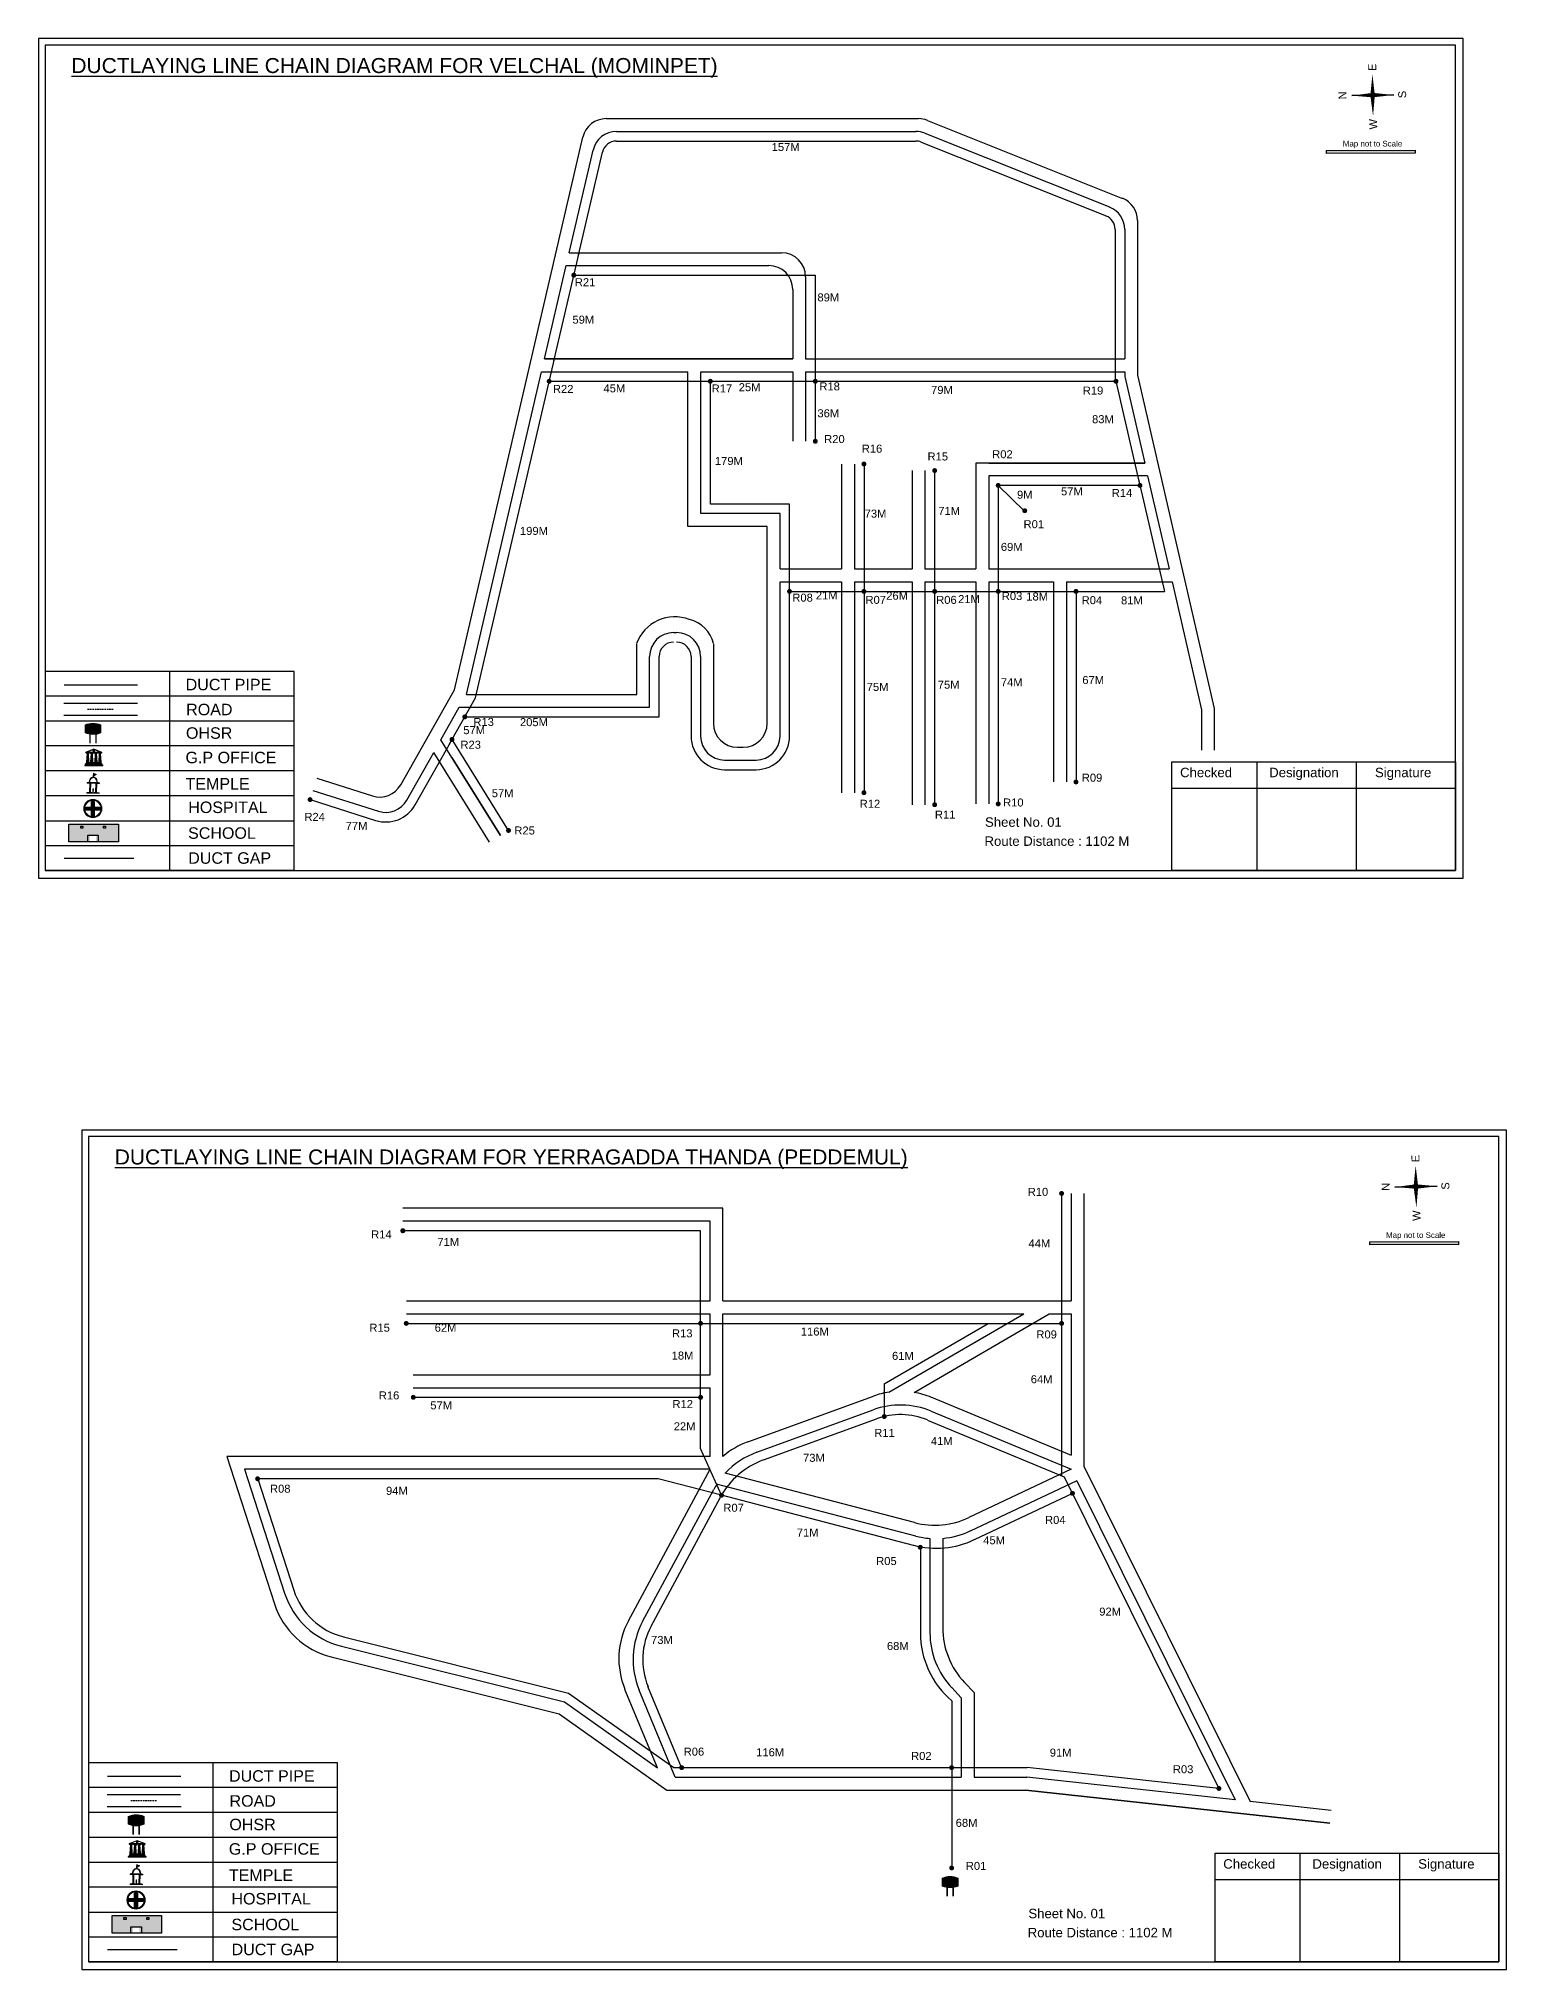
# Model space of a CAD drawing. Header units: inches. Extents: x 1000 to 5772, y 113 to 3122.
# Drawn here: x 1019 to 1937, y 1915 to 3122 of the extents above; entities that cross this region are included whole.
import ezdxf

# ---------------------------------------------------------------- set-up
doc = ezdxf.new("R2010")
doc.units = ezdxf.units.IN
doc.header["$MEASUREMENT"] = 0
doc.linetypes.add('DASHEDX2', pattern=[1.5, 1, -0.5])
for name, color, linetype in [('LANDMARK', 7, 'Continuous'), ('OHT', 7, 'Continuous'), ('pipe', 5, 'Continuous')]:
    doc.layers.add(name, color=color, linetype=linetype)
doc.styles.get("Standard").update_dxf_attribs({"font": 'arial.ttf'})

# ---------------------------------------------------------------- blocks, each defined once
blk = doc.blocks.new('OHT')
at = {"linetype": 'Continuous', "lineweight": 0, "true_color": 0x0ffffc}
blk.add_hatch(color=4, dxfattribs=at).paths.add_polyline_path([(0.012, 1), (0, 1, 0.101323), (-0.4, 0.916), (-0.4, 0.525, 0.194075), (0.399, 0.521), (0.399, 0.921, 0.097877)])
at = {"color": 4, "linetype": 'Continuous', "lineweight": 0, "true_color": 0x0ffffc, "flags": 128}
for points in [[(-0.4, 0.525), (-0.4, 0.916)], [(0.399, 0.521), (0.399, 0.921)]]:
    blk.add_lwpolyline(points, dxfattribs=at)
at = {"color": 4, "linetype": 'Continuous', "lineweight": 0, "true_color": 0x0ffffc, "const_width": 0.075, "flags": 128}
for points in [[(-0.15, 0), (-0.15, 0.475)], [(0.15, 0), (0.15, 0.473)]]:
    blk.add_lwpolyline(points, dxfattribs=at)
at = {"color": 4, "linetype": 'Continuous', "lineweight": 0, "true_color": 0x0ffffc}
for centre, radius, start, end in [((0.006, -0.019), 1.019, 67.31091, 113.47108), ((0.004, 1.513), 1.068, 247.76824, 291.70073)]:
    blk.add_arc(centre, radius, start, end, dxfattribs=at)
blk = doc.blocks.new('Government_Office')
at = {"linetype": 'Continuous', "lineweight": 0, "true_color": 0xff0000}
for points in [[(-0.5, 0.05), (0.5, 0.05), (0.5, 0), (-0.5, 0)], [(-0.45, 0.08), (-0.45, 0.12), (0.45, 0.12), (0.45, 0.08)], [(-0.4, 0.14), (-0.4, 0.18), (0.4, 0.18), (0.4, 0.14)]]:
    blk.add_hatch(color=1, dxfattribs=at).paths.add_polyline_path(points)
h = blk.add_hatch(color=1, dxfattribs=at)
h.paths.add_polyline_path([(0.44, 0.72), (0.45, 0.75), (0, 0.93), (-0.45, 0.75), (-0.44, 0.72)])
h.paths.add_polyline_path([(0.36, 0.75), (-0.36, 0.75), (0, 0.9)], flags=16)
h.paths.add_polyline_path([(0, 0.78, -1), (0, 0.87, -1)], flags=0)
h = blk.add_hatch(color=1, dxfattribs=at)
edge = h.paths.add_edge_path()
edge.add_line((-0.27, 0.2), (-0.3, 0.68))
edge.add_line((-0.3, 0.68), (-0.29, 0.68))
edge.add_arc((-0.28, 0.69), 0.0176, 225.304, 441.5659)
edge.add_line((-0.28, 0.7), (-0.39, 0.7))
edge.add_arc((-0.39, 0.69), 0.0176, 98.4341, 314.696)
edge.add_line((-0.38, 0.68), (-0.37, 0.68))
edge.add_line((-0.37, 0.68), (-0.4, 0.2))
edge.add_line((-0.4, 0.2), (-0.27, 0.2))
h = blk.add_hatch(color=1, dxfattribs=at)
edge = h.paths.add_edge_path()
edge.add_line((-0.05, 0.2), (-0.07, 0.68))
edge.add_line((-0.07, 0.68), (-0.07, 0.68))
edge.add_arc((-0.05, 0.69), 0.0176, 225.304, 441.5659)
edge.add_line((-0.05, 0.7), (-0.17, 0.7))
edge.add_arc((-0.17, 0.69), 0.0176, 98.4341, 314.696)
edge.add_line((-0.16, 0.68), (-0.15, 0.68))
edge.add_line((-0.15, 0.68), (-0.18, 0.2))
edge.add_line((-0.18, 0.2), (-0.05, 0.2))
h = blk.add_hatch(color=1, dxfattribs=at)
edge = h.paths.add_edge_path()
edge.add_arc((0, 0.83), 0.0467, 90, 270)
edge.add_arc((0, 0.83), 0.0467, 270, 450)
h = blk.add_hatch(color=1, dxfattribs=at)
edge = h.paths.add_edge_path()
edge.add_line((0.18, 0.2), (0.15, 0.68))
edge.add_line((0.15, 0.68), (0.16, 0.68))
edge.add_arc((0.17, 0.69), 0.0176, 225.304, 441.5659)
edge.add_line((0.17, 0.7), (0.05, 0.7))
edge.add_arc((0.05, 0.69), 0.0176, 98.4341, 314.696)
edge.add_line((0.07, 0.68), (0.07, 0.68))
edge.add_line((0.07, 0.68), (0.05, 0.2))
edge.add_line((0.05, 0.2), (0.18, 0.2))
h = blk.add_hatch(color=1, dxfattribs=at)
edge = h.paths.add_edge_path()
edge.add_line((0.4, 0.2), (0.37, 0.68))
edge.add_line((0.37, 0.68), (0.38, 0.68))
edge.add_arc((0.39, 0.69), 0.0176, 225.304, 441.5659)
edge.add_line((0.4, 0.7), (0.28, 0.7))
edge.add_arc((0.28, 0.69), 0.0176, 98.4341, 314.696)
edge.add_line((0.29, 0.68), (0.3, 0.68))
edge.add_line((0.3, 0.68), (0.27, 0.2))
edge.add_line((0.27, 0.2), (0.4, 0.2))
at = {"color": 1, "linetype": 'Continuous', "lineweight": 0, "true_color": 0xff0000, "flags": 128}
for points in [[(-0.5, 0.05), (0.5, 0.05), (0.5, 0), (-0.5, 0)], [(-0.45, 0.75), (-0.44, 0.72), (0.44, 0.72), (0.45, 0.75), (0, 0.93)], [(-0.45, 0.08), (-0.45, 0.12), (0.45, 0.12), (0.45, 0.08)], [(-0.4, 0.14), (-0.4, 0.18), (0.4, 0.18), (0.4, 0.14)], [(-0.36, 0.75), (0.36, 0.75), (0, 0.9)]]:
    blk.add_lwpolyline(points, close=True, dxfattribs=at)
for points in [[(-0.27, 0.2), (-0.3, 0.68), (-0.29, 0.68, 1.379694), (-0.28, 0.7), (-0.39, 0.7, 1.379694), (-0.38, 0.68), (-0.37, 0.68), (-0.4, 0.2)], [(-0.05, 0.2), (-0.07, 0.68), (-0.07, 0.68, 1.379694), (-0.05, 0.7), (-0.17, 0.7, 1.379694), (-0.16, 0.68), (-0.15, 0.68), (-0.18, 0.2)], [(0, 0.87, 1), (0, 0.78, 1)], [(0.18, 0.2), (0.15, 0.68), (0.16, 0.68, 1.379694), (0.17, 0.7), (0.05, 0.7, 1.379694), (0.07, 0.68), (0.07, 0.68), (0.05, 0.2)], [(0.4, 0.2), (0.37, 0.68), (0.38, 0.68, 1.379694), (0.4, 0.7), (0.28, 0.7, 1.379694), (0.29, 0.68), (0.3, 0.68), (0.27, 0.2)]]:
    blk.add_lwpolyline(points, format="xyb", close=True, dxfattribs=at)
blk = doc.blocks.new('Temple')
at = {"linetype": 'Continuous', "lineweight": 0, "true_color": 0xe66000}
blk.add_hatch(color=32, dxfattribs=at).paths.add_polyline_path([(-0.006, 1), (0.147, 0.931), (0, 0.85)])
at = {"linetype": 'Continuous', "lineweight": 0, "true_color": 0xff0000}
h = blk.add_hatch(color=1, dxfattribs=at)
edge = h.paths.add_edge_path()
edge.add_line((0.175, 0.49), (0.225, 0.49))
edge.add_line((0.225, 0.49), (0.225, 0.497))
edge.add_line((0.225, 0.497), (0.307, 0.497))
edge.add_line((0.307, 0.497), (0.307, 0.533))
edge.add_line((0.307, 0.533), (0.257, 0.533))
edge.add_line((0.257, 0.533), (0.257, 0.54))
edge.add_line((0.257, 0.54), (0.2, 0.54))
edge.add_spline(control_points=[(0.2, 0.54), (0.2, 0.589), (0.19, 0.638), (0.142, 0.743), (0.092, 0.79), (0.027, 0.805), (0.02, 0.806), (0.012, 0.806)], knot_values=[4.712389, 4.712389, 4.712389, 4.712389, 5.278166, 5.278166, 6.117402, 6.117402, 6.223801, 6.223801, 6.223801, 6.223801], degree=3, periodic=0)
edge.add_line((0.012, 0.806), (0.012, 0.79))
edge.add_line((0.012, 0.79), (-0.012, 0.79))
edge.add_line((-0.012, 0.79), (-0.012, 0.806))
edge.add_spline(control_points=[(-0.012, 0.806), (-0.055, 0.802), (-0.096, 0.781), (-0.171, 0.699), (-0.197, 0.628), (-0.2, 0.55), (-0.2, 0.545), (-0.2, 0.54)], knot_values=[6.343965, 6.343965, 6.343965, 6.343965, 6.956638, 6.956638, 7.795874, 7.795874, 7.853982, 7.853982, 7.853982, 7.853982], degree=3, periodic=0)
edge.add_line((-0.2, 0.54), (-0.257, 0.54))
edge.add_line((-0.257, 0.54), (-0.257, 0.533))
edge.add_line((-0.257, 0.533), (-0.307, 0.533))
edge.add_line((-0.307, 0.533), (-0.307, 0.497))
edge.add_line((-0.307, 0.497), (-0.225, 0.497))
edge.add_line((-0.225, 0.497), (-0.225, 0.49))
edge.add_line((-0.225, 0.49), (-0.175, 0.49))
edge.add_line((-0.175, 0.49), (-0.175, 0.07))
edge.add_arc((-0.205, 0.07), 0.03, -90, 0, ccw=False)
edge.add_line((-0.205, 0.04), (-0.257, 0.04))
edge.add_line((-0.257, 0.04), (-0.257, 0.033))
edge.add_line((-0.257, 0.033), (-0.307, 0.033))
edge.add_line((-0.307, 0.033), (-0.307, 0))
edge.add_line((-0.307, 0), (0.307, 0))
edge.add_line((0.307, 0), (0.307, 0.033))
edge.add_line((0.307, 0.033), (0.257, 0.033))
edge.add_line((0.257, 0.033), (0.257, 0.04))
edge.add_line((0.257, 0.04), (0.205, 0.04))
edge.add_arc((0.205, 0.07), 0.03, 180, 270, ccw=False)
edge.add_line((0.175, 0.07), (0.175, 0.49))
h.paths.add_polyline_path([(0.125, 0.07, -0.414214), (0.095, 0.04), (0.05, 0.04), (0.05, 0.033), (-0.05, 0.033), (-0.05, 0.04), (-0.095, 0.04, -0.414214), (-0.125, 0.07), (-0.125, 0.497), (0.125, 0.497)], flags=16)
edge = h.paths.add_edge_path(flags=16)
edge.add_ellipse((0, 0.54), major_axis=(0, 0.242), ratio=0.722808, start_angle=270, end_angle=450, ccw=False)
edge.add_line((0.175, 0.54), (-0.175, 0.54))
h.paths.add_polyline_path([(0.012, 0.23), (0.012, 0.07), (-0.012, 0.07), (-0.012, 0.23)], flags=0)
h = blk.add_hatch(color=1, dxfattribs=at)
edge = h.paths.add_edge_path()
edge.add_line((0.012, 0.857), (0, 0.85))
edge.add_line((0, 0.85), (-0.003, 0.925))
edge.add_line((-0.003, 0.925), (-0.012, 0.925))
edge.add_line((-0.012, 0.925), (-0.012, 0.806))
edge.add_spline(control_points=[(-0.012, 0.806), (-0.004, 0.807), (0.004, 0.807), (0.012, 0.806)], knot_values=[6.223801, 6.223801, 6.223801, 6.223801, 6.343965, 6.343965, 6.343965, 6.343965], degree=3, periodic=0)
edge.add_line((0.012, 0.806), (0.012, 0.857))
h = blk.add_hatch(color=1, dxfattribs=at)
edge = h.paths.add_edge_path()
edge.add_line((0.012, 0.79), (0.012, 0.806))
edge.add_spline(control_points=[(0.012, 0.806), (0.004, 0.807), (-0.004, 0.807), (-0.012, 0.806)], knot_values=[6.223801, 6.223801, 6.223801, 6.223801, 6.343965, 6.343965, 6.343965, 6.343965], degree=3, periodic=0)
edge.add_line((-0.012, 0.806), (-0.012, 0.79))
edge.add_line((-0.012, 0.79), (0.012, 0.79))
at = {"color": 32, "linetype": 'Continuous', "lineweight": 0, "true_color": 0xe66000, "flags": 128}
blk.add_lwpolyline([(-0.006, 1), (0.147, 0.931), (0, 0.85), (-0.006, 1)], dxfattribs=at)
at = {"color": 1, "linetype": 'Continuous', "lineweight": 0, "true_color": 0xff0000, "flags": 128}
blk.add_lwpolyline([(0.2, 0.54), (0.257, 0.54), (0.257, 0.533), (0.307, 0.533), (0.307, 0.497), (0.225, 0.497), (0.225, 0.49), (0.175, 0.49), (0.175, 0.07, 0.414214), (0.205, 0.04), (0.257, 0.04), (0.257, 0.033), (0.307, 0.033), (0.307, 0), (-0.307, 0), (-0.307, 0.033), (-0.257, 0.033), (-0.257, 0.04), (-0.205, 0.04, 0.414214), (-0.175, 0.07), (-0.175, 0.49), (-0.225, 0.49), (-0.225, 0.497), (-0.307, 0.497), (-0.307, 0.533), (-0.257, 0.533), (-0.257, 0.54), (-0.2, 0.54)], format="xyb", dxfattribs=at)
blk.add_lwpolyline([(-0.175, 0.54), (0.175, 0.54)], dxfattribs=at)
blk.add_lwpolyline([(0.125, 0.497), (0.125, 0.07, -0.414214), (0.095, 0.04), (0.05, 0.04), (0.05, 0.033), (-0.05, 0.033), (-0.05, 0.04), (-0.095, 0.04, -0.414214), (-0.125, 0.07), (-0.125, 0.497)], format="xyb", close=True, dxfattribs=at)
for points in [[(0.012, 0.925), (-0.012, 0.925), (-0.012, 0.79), (0.012, 0.79)], [(0.012, 0.23), (-0.012, 0.23), (-0.012, 0.07), (0.012, 0.07)]]:
    blk.add_lwpolyline(points, close=True, dxfattribs=at)
at = {"color": 1, "linetype": 'Continuous', "lineweight": 0, "true_color": 0xff0000}
blk.add_ellipse((0, 0.54), major_axis=(0, 0.242), ratio=0.722808, start_param=4.712389, end_param=7.853982, dxfattribs=at)
blk.add_open_spline([(0.2, 0.54), (0.2, 0.589), (0.19, 0.638), (0.142, 0.743), (0.092, 0.79), (-0.023, 0.816), (-0.085, 0.794), (-0.171, 0.699), (-0.197, 0.628), (-0.2, 0.55), (-0.2, 0.545), (-0.2, 0.54)], degree=3, knots=[4.712389, 4.712389, 4.712389, 4.712389, 5.278166, 5.278166, 6.117402, 6.117402, 6.956638, 6.956638, 7.795874, 7.795874, 7.853982, 7.853982, 7.853982, 7.853982], dxfattribs=at)
blk = doc.blocks.new('*U5')
at = {"color": 0, "linetype": 'DASHEDX2', "transparency": 16777216}
blk.add_line((-8.2, 0), (8, 0), dxfattribs=at)
blk = doc.blocks.new('Hospital')
at = {"linetype": 'Continuous', "lineweight": 0, "true_color": 0x000000}
h = blk.add_hatch(color=18, dxfattribs=at)
h.paths.add_polyline_path([(-0.5, 0, 1), (0.5, 0, 1)])
h.paths.add_polyline_path([(0.45, 0, -1), (-0.45, 0, -1)], flags=16)
at = {"linetype": 'Continuous', "true_color": 0xff0000}
blk.add_hatch(color=1, dxfattribs=at).paths.add_polyline_path([(-0.39, 0.08), (-0.08, 0.08), (-0.08, 0.39), (0.08, 0.39), (0.08, 0.08), (0.39, 0.08), (0.39, -0.08), (0.08, -0.08), (0.08, -0.39), (-0.08, -0.39), (-0.08, -0.08), (-0.39, -0.08)])
at = {"color": 1, "linetype": 'Continuous', "true_color": 0xff0000, "flags": 128}
blk.add_lwpolyline([(-0.39, 0.08), (-0.08, 0.08), (-0.08, 0.39), (0.08, 0.39), (0.08, 0.08), (0.39, 0.08), (0.39, -0.08), (0.08, -0.08), (0.08, -0.39), (-0.08, -0.39), (-0.08, -0.08), (-0.39, -0.08)], close=True, dxfattribs=at)
at = {"color": 18, "linetype": 'Continuous', "lineweight": 0, "true_color": 0x000000}
for radius in [0.5, 0.446]:
    blk.add_circle((0, 0), radius, dxfattribs=at)
blk = doc.blocks.new('*U6')
at = {"color": 0, "linetype": 'DASHEDX2', "transparency": 16777216}
blk.add_line((-8.2, 0), (8, 0), dxfattribs=at)

msp = doc.modelspace()

# ---------------------------------------------------------------- hatches: boundary and pattern name
at = {"true_color": 0x0093dd}
h = msp.add_hatch(color=142, dxfattribs=at)
h.dxf.hatch_style = 1
h.paths.add_polyline_path([(1824.1, 3051.8), (1824.1, 3050), (1879.6, 3050.1), (1879.6, 3052)])
at = {"ltscale": 0.5}
h = msp.add_hatch(color=5, dxfattribs=at)
h.dxf.hatch_style = 1
h.paths.add_polyline_path([(1355.3, 2973.9, 1), (1352.2, 2973.9, 1)])
h = msp.add_hatch(color=5, dxfattribs=at)
h.dxf.hatch_style = 1
h.paths.add_polyline_path([(1339.9, 2907.6, 1), (1336.8, 2907.6, 1)])
h = msp.add_hatch(color=5, dxfattribs=at)
h.dxf.hatch_style = 1
h.paths.add_polyline_path([(1440.6, 2907.6, 1), (1437.5, 2907.6, 1)])
h = msp.add_hatch(color=5, dxfattribs=at)
h.dxf.hatch_style = 1
h.paths.add_polyline_path([(1506.2, 2907.6, 1), (1503.1, 2907.6, 1)])
h = msp.add_hatch(color=5, dxfattribs=at)
h.dxf.hatch_style = 1
h.paths.add_polyline_path([(1694.1, 2907.6, 1), (1691, 2907.6, 1)])
h = msp.add_hatch(color=5, dxfattribs=at)
h.dxf.hatch_style = 1
h.paths.add_polyline_path([(1506.2, 2870.1, 1), (1503.1, 2870.1, 1)])
h = msp.add_hatch(color=5, dxfattribs=at)
h.dxf.hatch_style = 1
h.paths.add_polyline_path([(1536.6, 2855.9, 1), (1533.5, 2855.9, 1)])
h = msp.add_hatch(color=5, dxfattribs=at)
h.dxf.hatch_style = 1
h.paths.add_polyline_path([(1580.8, 2851.8, 1), (1577.7, 2851.8, 1)])
h = msp.add_hatch(color=5, dxfattribs=at)
h.dxf.hatch_style = 1
h.paths.add_polyline_path([(1620.5, 2842.5, 1), (1617.4, 2842.5, 1)])
h = msp.add_hatch(color=5, dxfattribs=at)
h.dxf.hatch_style = 1
h.paths.add_polyline_path([(1709.1, 2842.5, 1), (1706, 2842.5, 1)])
h = msp.add_hatch(color=5, dxfattribs=at)
h.dxf.hatch_style = 1
h.paths.add_polyline_path([(1637.1, 2826.7, 1), (1634, 2826.7, 1)])
h = msp.add_hatch(color=5, dxfattribs=at)
h.dxf.hatch_style = 1
h.paths.add_polyline_path([(1490.1, 2776.3, 1), (1487, 2776.3, 1)])
h = msp.add_hatch(color=5, dxfattribs=at)
h.dxf.hatch_style = 1
h.paths.add_polyline_path([(1536.6, 2776.3, 1), (1533.5, 2776.3, 1)])
h = msp.add_hatch(color=5, dxfattribs=at)
h.dxf.hatch_style = 1
h.paths.add_polyline_path([(1580.8, 2776.3, 1), (1577.7, 2776.3, 1)])
h = msp.add_hatch(color=5, dxfattribs=at)
h.dxf.hatch_style = 1
h.paths.add_polyline_path([(1620.5, 2776.3, 1), (1617.4, 2776.3, 1)])
h = msp.add_hatch(color=5, dxfattribs=at)
h.dxf.hatch_style = 1
h.paths.add_polyline_path([(1669.1, 2776.3, 1), (1666, 2776.3, 1)])
h = msp.add_hatch(color=5, dxfattribs=at)
h.dxf.hatch_style = 1
h.paths.add_polyline_path([(1287.2, 2697.9, 1), (1284.1, 2697.9, 1)])
h = msp.add_hatch(color=5, dxfattribs=at)
h.dxf.hatch_style = 1
h.paths.add_polyline_path([(1279.2, 2683.8, 1), (1276.1, 2683.8, 1)])
h = msp.add_hatch(color=5, dxfattribs=at)
h.dxf.hatch_style = 1
h.paths.add_polyline_path([(1669.1, 2657.2, 1), (1666, 2657.2, 1)])
h = msp.add_hatch(color=5, dxfattribs=at)
h.dxf.hatch_style = 1
h.paths.add_polyline_path([(1190.5, 2646.2, 1), (1187.4, 2646.2, 1)])
h = msp.add_hatch(color=5, dxfattribs=at)
h.dxf.hatch_style = 1
h.paths.add_polyline_path([(1536.6, 2650.5, 1), (1533.5, 2650.5, 1)])
h = msp.add_hatch(color=5, dxfattribs=at)
h.dxf.hatch_style = 1
h.paths.add_polyline_path([(1580.8, 2643, 1), (1577.7, 2643, 1)])
h = msp.add_hatch(color=5, dxfattribs=at)
h.dxf.hatch_style = 1
h.paths.add_polyline_path([(1620.5, 2643.5, 1), (1617.4, 2643.5, 1)])
at = {"true_color": 0xc8c92d}
h = msp.add_hatch(color=52, dxfattribs=at)
h.dxf.hatch_style = 1
h.paths.add_polyline_path([(1044.3, 2630.9), (1038.1, 2630.9), (1038.1, 2619.8), (1044.3, 2619.8)])
h.paths.add_polyline_path([(1069.1, 2630.9), (1063, 2630.9), (1063, 2619.8), (1069.1, 2619.8)])
at = {"true_color": 0x293189}
h = msp.add_hatch(color=177, dxfattribs=at)
h.dxf.hatch_style = 1
h.paths.add_polyline_path([(1063, 2630.9), (1044.3, 2630.9), (1044.3, 2619.8), (1051.3, 2619.8), (1051.3, 2623.4), (1055.1, 2623.4), (1055.1, 2619.8), (1063, 2619.8)])
h.paths.add_polyline_path([(1046.9, 2628.4), (1045.6, 2628.4), (1045.6, 2629.7), (1046.9, 2629.7)], flags=16)
h.paths.add_polyline_path([(1059.8, 2628.4), (1059.8, 2629.7), (1061.2, 2629.7), (1061.2, 2628.4)], flags=16)
at = {"ltscale": 0.5}
h = msp.add_hatch(color=5, dxfattribs=at)
h.dxf.hatch_style = 1
h.paths.add_polyline_path([(1314.5, 2626.9, 1), (1311.4, 2626.9, 1)])
h = msp.add_hatch(color=5, dxfattribs=at)
h.dxf.hatch_style = 1
h.paths.add_polyline_path([(1660.1, 2400.1, 1), (1657, 2400.1, 1)])
h = msp.add_hatch(color=5, dxfattribs=at)
h.dxf.hatch_style = 1
h.paths.add_polyline_path([(1248.5, 2376.8, 1), (1245.3, 2376.8, 1)])
at = {"true_color": 0x0093dd}
h = msp.add_hatch(color=142, dxfattribs=at)
h.dxf.hatch_style = 1
h.paths.add_polyline_path([(1851.1, 2369.8), (1851.1, 2368), (1906.6, 2368.1), (1906.6, 2370)])
at = {"ltscale": 0.5}
h = msp.add_hatch(color=5, dxfattribs=at)
h.dxf.hatch_style = 1
h.paths.add_polyline_path([(1250.6, 2318.9, 1), (1247.5, 2318.9, 1)])
h = msp.add_hatch(color=5, dxfattribs=at)
h.dxf.hatch_style = 1
h.paths.add_polyline_path([(1434.5, 2318.9, 1), (1431.4, 2318.9, 1)])
h = msp.add_hatch(color=5, dxfattribs=at)
h.dxf.hatch_style = 1
h.paths.add_polyline_path([(1660.1, 2318.9, 1), (1657, 2318.9, 1)])
h = msp.add_hatch(color=5, dxfattribs=at)
h.dxf.hatch_style = 1
h.paths.add_polyline_path([(1255, 2272.7, 1), (1251.9, 2272.7, 1)])
h = msp.add_hatch(color=5, dxfattribs=at)
h.dxf.hatch_style = 1
h.paths.add_polyline_path([(1434.5, 2272.7, 1), (1431.4, 2272.7, 1)])
h = msp.add_hatch(color=5, dxfattribs=at)
h.dxf.hatch_style = 1
h.paths.add_polyline_path([(1549.3, 2260.7, 1), (1546.2, 2260.7, 1)])
h = msp.add_hatch(color=5, dxfattribs=at)
h.dxf.hatch_style = 1
h.paths.add_polyline_path([(1157.7, 2221.8, 1), (1154.6, 2221.8, 1)])
h = msp.add_hatch(color=5, dxfattribs=at)
h.dxf.hatch_style = 1
h.paths.add_polyline_path([(1447.6, 2211.5, 1), (1444.5, 2211.5, 1)])
h = msp.add_hatch(color=5, dxfattribs=at)
h.dxf.hatch_style = 1
h.paths.add_polyline_path([(1666.9, 2212.7, 1), (1663.8, 2212.7, 1)])
h = msp.add_hatch(color=5, dxfattribs=at)
h.dxf.hatch_style = 1
h.paths.add_polyline_path([(1571.8, 2179, 1), (1568.7, 2179, 1)])
h = msp.add_hatch(color=5, dxfattribs=at)
h.dxf.hatch_style = 1
h.paths.add_polyline_path([(1422.7, 2041.3, 1), (1419.6, 2041.3, 1)])
h = msp.add_hatch(color=5, dxfattribs=at)
h.dxf.hatch_style = 1
h.paths.add_polyline_path([(1591.4, 2041.3, 1), (1588.3, 2041.3, 1)])
h = msp.add_hatch(color=5, dxfattribs=at)
h.dxf.hatch_style = 1
h.paths.add_polyline_path([(1758.4, 2028.3, 1), (1755.3, 2028.3, 1)])
h = msp.add_hatch(color=5, dxfattribs=at)
h.dxf.hatch_style = 1
h.paths.add_polyline_path([(1591.4, 1978.6, 1), (1588.3, 1978.6, 1)])
at = {"true_color": 0xc8c92d}
h = msp.add_hatch(color=52, dxfattribs=at)
h.dxf.hatch_style = 1
h.paths.add_polyline_path([(1071.3, 1948.9), (1065.2, 1948.9), (1065.2, 1937.8), (1071.3, 1937.8)])
h.paths.add_polyline_path([(1096.2, 1948.9), (1090, 1948.9), (1090, 1937.8), (1096.2, 1937.8)])
at = {"true_color": 0x293189}
h = msp.add_hatch(color=177, dxfattribs=at)
h.dxf.hatch_style = 1
h.paths.add_polyline_path([(1090, 1948.9), (1071.3, 1948.9), (1071.3, 1937.8), (1078.3, 1937.8), (1078.3, 1941.5), (1082.2, 1941.5), (1082.2, 1937.8), (1090, 1937.8)])
h.paths.add_polyline_path([(1074, 1946.4), (1072.6, 1946.4), (1072.6, 1947.7), (1074, 1947.7)], flags=16)
h.paths.add_polyline_path([(1086.9, 1946.4), (1086.9, 1947.7), (1088.2, 1947.7), (1088.2, 1946.4)], flags=16)

# ---------------------------------------------------------------- linework, layer by layer
for p, q in [((1866.2, 3086.5), (1839.9, 3086.1)), ((1839.9, 3086.1), (1866.2, 3086.5)), ((1866.2, 3086.5), (1839.9, 3086.1)), ((1853, 3086.3), (1866.2, 3086.5)), ((1374, 3071.7), (1569.1, 3071.7)), ((1574.7, 3070.6), (1696.6, 3021.9)), ((1279.1, 2714.8), (1359.4, 3060.1)), ((1380.4, 3063.7), (1567.5, 3063.7)), ((1573.1, 3062.6), (1688.6, 3016.5)), ((1350.8, 2987.9), (1365.8, 3052.1)), ((1706, 3008), (1706, 2911.4)), ((1698, 3002.5), (1698, 2921.6)), ((1350.8, 2987.9), (1483.6, 2987.9)), ((1335.4, 2921.6), (1349, 2979.9)), ((1349, 2979.9), (1475.6, 2979.9)), ((1498.6, 2972.9), (1498.6, 2921.6)), ((1490.6, 2964.9), (1490.6, 2921.6)), ((1490.6, 2921.6), (1335.4, 2921.6)), ((1335.4, 2921.6), (1490.6, 2921.6)), ((1498.6, 2921.6), (1698, 2921.6)), ((1286.7, 2711.9), (1333.6, 2913.6)), ((1333.6, 2913.6), (1425.1, 2913.6)), ((1425.1, 2816.9), (1425.1, 2913.6)), ((1433.1, 2913.6), (1490.6, 2913.6)), ((1433.1, 2824.9), (1433.1, 2913.6)), ((1490.6, 2913.6), (1490.6, 2870.1)), ((1498.6, 2913.6), (1698, 2913.6)), ((1498.6, 2913.6), (1498.6, 2870.1)), ((1698, 2913.6), (1698, 2910.5)), ((1698, 2910.5), (1710.5, 2856.5)), ((1706, 2911.4), (1754, 2703.1)), ((1521.1, 2855.9), (1521.1, 2790.3)), ((1529.1, 2855.9), (1529.1, 2790.3)), ((1565.2, 2851.8), (1565.2, 2790.3)), ((1573.2, 2851.8), (1573.2, 2790.3)), ((1710.5, 2856.5), (1605, 2856.5)), ((1605, 2856.5), (1605, 2790.3)), ((1613, 2856.5), (1710.5, 2856.5)), ((1712.3, 2848.5), (1613, 2848.5)), ((1613, 2848.5), (1613, 2790.3)), ((1712.3, 2848.5), (1725.7, 2790.3)), ((1482.6, 2824.9), (1433.1, 2824.9)), ((1482.6, 2790.3), (1482.6, 2824.9)), ((1474.6, 2816.9), (1425.1, 2816.9)), ((1474.6, 2693.9), (1474.6, 2816.9)), ((1482.6, 2790.3), (1521.1, 2790.3)), ((1529.1, 2790.3), (1565.2, 2790.3)), ((1573.2, 2790.3), (1605, 2790.3)), ((1613, 2790.3), (1725.7, 2790.3)), ((1482.6, 2685.9), (1482.6, 2782.3)), ((1482.6, 2782.3), (1521.1, 2782.3)), ((1521.1, 2782.3), (1521.1, 2650.5)), ((1529.1, 2782.3), (1565.2, 2782.3)), ((1529.1, 2782.3), (1529.1, 2650.5)), ((1565.2, 2782.3), (1565.2, 2643)), ((1573.2, 2782.3), (1605, 2782.3)), ((1573.2, 2782.3), (1573.2, 2643)), ((1605, 2782.3), (1605, 2643.5)), ((1613, 2782.3), (1653.6, 2782.3)), ((1613, 2782.3), (1613, 2643.5)), ((1653.6, 2782.3), (1653.6, 2657.2)), ((1661.6, 2782.3), (1727.6, 2782.3)), ((1661.6, 2782.3), (1661.6, 2657.2)), ((1727.6, 2782.3), (1746, 2702.2)), ((1393.1, 2711.9), (1393.1, 2743.6)), ((1416.1, 2750.6), (1418, 2750.6)), ((1441, 2743.6), (1441, 2693.9)), ((1401.1, 2703.9), (1401.1, 2735.6)), ((1433, 2735.6), (1433, 2685.9)), ((1023.4, 2726.3), (1023.4, 2603.1)), ((1101.2, 2726.3), (1101.2, 2601.9)), ((1245.6, 2655.4), (1279.1, 2714.8)), ((1179, 2710.8), (1023.4, 2710.8)), ((1035.1, 2706.5), (1081, 2706.5)), ((1270.7, 2683.6), (1282.1, 2703.9)), ((1282.1, 2703.9), (1401.1, 2703.9)), ((1286.7, 2711.9), (1393.1, 2711.9)), ((1754, 2703.1), (1754, 2677.1)), ((1179, 2695.2), (1023.4, 2695.2)), ((1035.1, 2699), (1081.2, 2699)), ((1746, 2702.2), (1746, 2677.1)), ((1179, 2679.7), (1023.4, 2679.7)), ((1307.9, 2623.7), (1270.7, 2683.6)), ((1456, 2678.9), (1459.6, 2678.9)), ((1249.4, 2645.8), (1266.2, 2675.7)), ((1301.1, 2619.5), (1266.2, 2675.7)), ((1277.5, 2672.6), (1307.9, 2623.7)), ((1448, 2670.9), (1467.6, 2670.9)), ((1179, 2664.1), (1023.4, 2664.1)), ((1193.1, 2659.6), (1228, 2648.5)), ((1179, 2648.6), (1023.4, 2648.6)), ((1190.7, 2651.9), (1231.8, 2638.9)), ((1023.4, 2633), (1179, 2633)), ((1023.4, 2617.5), (1179, 2617.5)), ((1023.4, 2603.1), (1023.4, 2601.9)), ((1023.4, 2602.9), (1023.4, 2601.9)), ((1179, 2601.9), (1023.4, 2601.9)), ((1893.2, 2404.6), (1866.9, 2404.1)), ((1866.9, 2404.1), (1893.2, 2404.6)), ((1893.2, 2404.6), (1866.9, 2404.1)), ((1880.1, 2404.3), (1893.2, 2404.6)), ((1446.9, 2390.8), (1246.9, 2390.8)), ((1446.9, 2332.9), (1446.9, 2390.8)), ((1664.5, 2400.1), (1664.5, 2332.9)), ((1672.5, 2400.1), (1672.5, 2229.7)), ((1438.9, 2382.8), (1246.9, 2382.8)), ((1438.9, 2332.9), (1438.9, 2382.8)), ((1249.1, 2332.9), (1438.9, 2332.9)), ((1446.9, 2332.9), (1664.5, 2332.9)), ((1249.1, 2324.9), (1438.9, 2324.9)), ((1438.9, 2286.7), (1438.9, 2324.9)), ((1446.9, 2235.7), (1446.9, 2324.9)), ((1446.9, 2324.9), (1634.9, 2324.9)), ((1550.7, 2275.9), (1634.9, 2324.9)), ((1566.4, 2275.8), (1650.8, 2324.9)), ((1650.8, 2324.9), (1664.5, 2324.9)), ((1664.5, 2324.9), (1664.5, 2236.5)), ((1253.4, 2286.7), (1438.9, 2286.7)), ((1253.4, 2278.7), (1438.9, 2278.7)), ((1438.9, 2235.8), (1438.9, 2278.7)), ((1462.5, 2244.9), (1541, 2273.5)), ((1577.3, 2272.7), (1664.5, 2236.5)), ((1468.1, 2238.4), (1540.8, 2264.9)), ((1577.1, 2264.1), (1664.5, 2227.8)), ((1438.9, 2235.8), (1136.9, 2235.8)), ((1136.9, 2235.8), (1166.8, 2143.6)), ((1438.9, 2227.8), (1147.9, 2227.8)), ((1147.9, 2227.8), (1173, 2150.3)), ((1387.9, 2133.1), (1438.9, 2227.8)), ((1566.7, 2194.5), (1448.4, 2225.3)), ((1664.5, 2227.8), (1600.7, 2197.6)), ((1668.1, 2220.6), (1601.5, 2189.1)), ((1668.1, 2220.6), (1767.1, 2021.1)), ((1672.5, 2229.7), (1776.5, 2020.1)), ((1396.7, 2132.6), (1441.2, 2215.2)), ((1567.5, 2186), (1443, 2218.5)), ((1576.3, 2184.5), (1576.3, 2125.6)), ((1584.3, 2184.5), (1584.3, 2128.8)), ((1208.5, 2117.2), (1347.9, 2082.4)), ((1202.2, 2110.5), (1344.5, 2075)), ((1406, 2041.2), (1385.7, 2090.2)), ((1417.1, 2035.3), (1394.6, 2089.8)), ((1589.9, 2091.3), (1595.9, 2085)), ((1597.9, 2094.4), (1603.9, 2088.2)), ((1603.9, 2088.2), (1603.9, 2035.3)), ((1347.9, 2082.4), (1406, 2041.2)), ((1595.9, 2085), (1595.9, 2035.3)), ((1344.5, 2075), (1411.8, 2027.3)), ((1050.5, 2044.4), (1050.5, 1921.1)), ((1128.2, 2044.4), (1128.2, 1919.9)), ((1206, 2028.8), (1050.5, 2028.8)), ((1411.8, 2027.3), (1636.3, 2027.3)), ((1417.1, 2035.3), (1595.9, 2035.3)), ((1603.9, 2035.3), (1636.8, 2035.3)), ((1636.3, 2027.3), (1826.2, 2006.7)), ((1826.2, 2006.7), (1636.3, 2027.3)), ((1767.1, 2021.1), (1636.8, 2035.3)), ((1062.1, 2024.5), (1108, 2024.5)), ((1062.1, 2017), (1108.3, 2017)), ((1827, 2014.6), (1776.5, 2020.1)), ((1206, 2013.2), (1050.5, 2013.2)), ((1206, 1997.7), (1050.5, 1997.7)), ((1206, 1982.1), (1050.5, 1982.1)), ((1206, 1966.6), (1050.5, 1966.6)), ((1050.5, 1951), (1206, 1951)), ((1050.5, 1935.5), (1206, 1935.5)), ((1050.5, 1921.1), (1050.5, 1919.9)), ((1050.5, 1920.9), (1050.5, 1919.9)), ((1206, 1919.9), (1050.5, 1919.9))]:
    msp.add_line(p, q)
at = {"color": 1}
for p, q in [((1839.9, 3086.1), (1853, 3086.3)), ((1866.9, 2404.1), (1880.1, 2404.3))]:
    msp.add_line(p, q, dxfattribs=at)
at = {"color": 242, "true_color": 0xcd2027}
for p, q in [((1780.5, 2669.8), (1780.5, 2601.9)), ((1842.7, 2669.8), (1842.7, 2601.9)), ((1727.5, 2653.3), (1904.7, 2653.3)), ((1807.5, 1987.8), (1807.5, 1919.9)), ((1869.7, 1987.8), (1869.7, 1919.9)), ((1754.6, 1971.3), (1931.8, 1971.3))]:
    msp.add_line(p, q, dxfattribs=at)
for points in [[(1019.3, 3121.7), (1019.3, 2597.2), (1909.5, 2597.2), (1909.5, 3121.7)], [(1023.4, 3117.7), (1023.4, 2601.9), (1904.7, 2601.9), (1904.7, 3117.7)], [(1069.2, 2630.9), (1069.2, 2619.8), (1038.1, 2619.8), (1038.1, 2630.9)], [(1046.9, 2629.7), (1046.9, 2628.4), (1045.6, 2628.4), (1045.6, 2629.7)], [(1059.8, 2628.4), (1059.8, 2629.7), (1061.2, 2629.7), (1061.2, 2628.4)], [(1046.4, 2439.7), (1046.4, 1915.2), (1936.5, 1915.2), (1936.5, 2439.7)], [(1050.5, 2435.7), (1050.5, 1919.9), (1931.8, 1919.9), (1931.8, 2435.7)], [(1096.2, 1948.9), (1096.2, 1937.8), (1065.2, 1937.8), (1065.2, 1948.9)], [(1074, 1947.7), (1074, 1946.4), (1072.6, 1946.4), (1072.6, 1947.7)], [(1086.9, 1946.4), (1086.9, 1947.7), (1088.2, 1947.7), (1088.2, 1946.4)]]:
    msp.add_lwpolyline(points, close=True)
at = {"color": 142, "true_color": 0x0093dd}
for points in [[(1879.6, 3050.1), (1824.1, 3050), (1824.1, 3051.8), (1879.6, 3052), (1879.6, 3050.1)], [(1906.7, 2368.1), (1851.1, 2368), (1851.1, 2369.8), (1906.6, 2370), (1906.6, 2368.1)]]:
    msp.add_lwpolyline(points, dxfattribs=at)
for points in [[(1179, 2601.9), (1179, 2726.3), (1023.4, 2726.3)], [(1050, 2619.8), (1050, 2623.9), (1056.5, 2623.9), (1056.5, 2619.8)], [(1206, 1919.9), (1206, 2044.4), (1050.5, 2044.4)], [(1077, 1937.8), (1077, 1941.9), (1083.5, 1941.9), (1083.5, 1937.8)]]:
    msp.add_lwpolyline(points)
at = {"color": 242, "true_color": 0xcd2027}
for points in [[(1904.7, 2601.9), (1727.5, 2601.9), (1727.5, 2669.8), (1904.7, 2669.8)], [(1931.8, 1919.9), (1754.6, 1919.9), (1754.6, 1987.8), (1931.8, 1987.8)]]:
    msp.add_lwpolyline(points, close=True, dxfattribs=at)
for centre, radius, start, end in [((1374, 3056.7), 15, 90, 166.9078), ((1569.1, 3056.7), 15, 68.216, 90), ((1380.4, 3048.7), 15, 90, 166.9078), ((1567.5, 3048.7), 15, 68.216, 90), ((1683, 3002.5), 15, 0, 68.216), ((1691, 3008), 15, 0, 68.216), ((1483.6, 2972.9), 15, 0, 90), ((1475.6, 2964.9), 15, 0, 90), ((1416.8, 2735.1), 25.3, 68.8316, 160.203), ((1421.7, 2739.4), 19.7, 12.4452, 77.5548), ((1416.1, 2735.6), 15, 90, 180), ((1418, 2735.6), 15, 0, 90), ((1456, 2693.9), 15, 180, 270), ((1459.6, 2693.9), 15, 270, 0), ((1448, 2685.9), 15, 180, 270), ((1467.6, 2685.9), 15, 270, 0), ((1232.5, 2662.8), 15, 252.3855, 330.5524), ((1236.3, 2653.2), 15, 252.3855, 330.5524), ((1558.1, 2226.5), 50, 98.4544, 110.0026), ((1558.1, 2226.5), 50, 67.4683, 80.452), ((1557.9, 2217.9), 50, 67.4683, 110.0026), ((1479.6, 2197.9), 50, 110.0026, 130.8399), ((1485.2, 2191.4), 50, 110.0026, 137.3549), ((1485.2, 2191.4), 50, 147.3288, 151.6965), ((1579.3, 2242.8), 50, 255.3732, 295.2948), ((1580.1, 2234.4), 50, 255.3732, 265.5883), ((1580.1, 2234.4), 50, 274.7655, 295.2948), ((1220.6, 2165.7), 50, 197.9417, 255.9748), ((1214.3, 2159), 50, 197.9417, 255.9748), ((1431.9, 2109.4), 50, 151.6965, 202.4914), ((1440.8, 2108.9), 50, 151.6965, 202.4914), ((1626.3, 2125.6), 50, 180, 223.4004), ((1634.3, 2128.8), 50, 180, 223.4004)]:
    msp.add_arc(centre, radius, start, end)
for points in [[(1854.3, 3086.3), (1851.5, 3086.3), (1852.8, 3099.5)], [(1854.3, 3086.3), (1851.5, 3086.3), (1852.8, 3099.5)], [(1854.3, 3086.3), (1851.5, 3086.3), (1853.2, 3073.2)], [(1854.3, 3086.3), (1851.5, 3086.3), (1853.2, 3073.2)], [(1853, 3085), (1853, 3087.8), (1866.2, 3086.5)], [(1853, 3085), (1853, 3087.8), (1866.2, 3086.5)], [(1881.4, 2404.4), (1878.5, 2404.3), (1879.8, 2417.5)], [(1881.4, 2404.4), (1878.5, 2404.3), (1879.8, 2417.5)], [(1881.4, 2404.4), (1878.5, 2404.3), (1880.3, 2391.2)], [(1881.4, 2404.4), (1878.5, 2404.3), (1880.3, 2391.2)], [(1880.1, 2403), (1880, 2405.8), (1893.2, 2404.6)], [(1880.1, 2403), (1880, 2405.8), (1893.2, 2404.6)]]:
    msp.add_solid(points)
at = {"color": 1}
for points in [[(1853, 3085), (1853, 3087.8), (1839.9, 3086.1)], [(1853, 3085), (1853, 3087.8), (1839.9, 3086.1)], [(1880.1, 2403), (1880, 2405.8), (1866.9, 2404.1)], [(1880.1, 2403), (1880, 2405.8), (1866.9, 2404.1)]]:
    msp.add_solid(points, dxfattribs=at)
at = {"layer": 'OHT', "color": 5}
for p, q in [((1035.3, 2717.9), (1081.1, 2717.9)), ((1062.3, 2035.9), (1108.2, 2035.9))]:
    msp.add_line(p, q, dxfattribs=at)
at = {"layer": 'OHT', "color": 1}
for p, q in [((1035.3, 2609.7), (1078.8, 2609.7)), ((1062.3, 1927.7), (1105.9, 1927.7))]:
    msp.add_line(p, q, dxfattribs=at)
at = {"layer": 'pipe'}
for p, q in [((1380.4, 3057.7), (1567.5, 3057.7)), ((1570.9, 3057), (1686.4, 3010.9)), ((1356.7, 2986.5), (1371.6, 3050.7)), ((1692, 3002.5), (1692, 2907.6)), ((1341.3, 2920.2), (1357, 2987.9)), ((1353.7, 2973.9), (1504.6, 2973.9)), ((1504.6, 2973.9), (1504.6, 2921.6)), ((1292.3, 2709.7), (1341.6, 2921.6)), ((1504.6, 2921.6), (1504.6, 2870.1)), ((1338.3, 2907.6), (1425.1, 2907.6)), ((1425.1, 2907.6), (1498.6, 2907.6)), ((1439.1, 2830.9), (1439.1, 2907.6)), ((1498.6, 2907.6), (1692.5, 2907.6)), ((1692.5, 2907.6), (1707.5, 2842.5)), ((1535.1, 2855.9), (1535.1, 2790.3)), ((1579.2, 2851.8), (1579.2, 2790.3)), ((1707.5, 2842.5), (1619, 2842.5)), ((1619, 2842.5), (1619, 2790.3)), ((1619, 2842.5), (1635.5, 2826.3)), ((1706.5, 2847.2), (1722.8, 2776.3)), ((1488.6, 2830.9), (1439.1, 2830.9)), ((1488.6, 2790.3), (1488.6, 2830.9)), ((1488.6, 2685.9), (1488.6, 2790.3)), ((1535.1, 2790.3), (1535.1, 2650.5)), ((1579.2, 2790.3), (1579.2, 2643)), ((1619, 2790.3), (1619, 2643.5)), ((1488.6, 2776.3), (1529.1, 2776.3)), ((1529.1, 2776.3), (1573.2, 2776.3)), ((1573.2, 2776.3), (1605, 2776.3)), ((1605, 2776.3), (1661.6, 2776.3)), ((1661.6, 2776.3), (1722.8, 2776.3)), ((1667.6, 2776.3), (1667.6, 2657.2)), ((1407.1, 2697.9), (1407.1, 2735.6)), ((1427, 2735.6), (1427, 2685.9)), ((1275.9, 2680.7), (1292.3, 2709.7)), ((1285.6, 2697.9), (1407.1, 2697.9)), ((1254.6, 2642.9), (1277.7, 2683.8)), ((1313, 2626.9), (1277.7, 2683.8)), ((1448, 2664.9), (1467.6, 2664.9)), ((1188.9, 2646.2), (1229.9, 2633.2)), ((1658.5, 2400.1), (1658.5, 2332.9)), ((1432.9, 2376.8), (1246.9, 2376.8)), ((1432.9, 2324.9), (1432.9, 2376.8)), ((1658.5, 2332.9), (1658.5, 2223.8)), ((1249.1, 2318.9), (1438.9, 2318.9)), ((1432.9, 2286.7), (1432.9, 2324.9)), ((1438.9, 2318.9), (1658.5, 2318.9)), ((1547.7, 2281.1), (1612.7, 2318.9)), ((1432.9, 2253.5), (1432.9, 2286.7)), ((1547.7, 2281.1), (1547.7, 2260.7)), ((1253.4, 2272.7), (1432.9, 2272.7)), ((1472.3, 2233.6), (1542.9, 2259.3)), ((1574.8, 2258.5), (1660.2, 2223.1)), ((1432.9, 2240.8), (1432.9, 2253.5)), ((1446, 2211.5), (1432.9, 2240.8)), ((1406.5, 2221.8), (1156.2, 2221.8)), ((1156.2, 2221.8), (1178.7, 2152.2)), ((1446, 2211.5), (1406.5, 2221.8)), ((1660.2, 2223.1), (1756.8, 2028.3)), ((1402, 2129.8), (1445.4, 2210.3)), ((1566, 2180.2), (1446, 2211.5)), ((1665.3, 2212.7), (1604, 2183.7)), ((1570.3, 2179.2), (1570.3, 2125.6)), ((1209.9, 2123), (1350.5, 2087.9)), ((1350.5, 2087.9), (1416.3, 2041.3)), ((1421.1, 2041.3), (1400.1, 2092.1)), ((1589.9, 2083), (1589.9, 1978.6)), ((1416.3, 2041.3), (1595.9, 2041.3)), ((1595.9, 2041.3), (1637.1, 2041.3)), ((1756.8, 2028.3), (1637.1, 2041.3))]:
    msp.add_line(p, q, dxfattribs=at)
for centre, radius, start, end in [((1380.4, 3048.7), 9, 90, 166.9078), ((1567.5, 3048.7), 9, 68.216, 90), ((1683, 3002.5), 9, 0, 68.216), ((1416.1, 2735.6), 9, 90, 180), ((1418, 2735.6), 9, 0, 90), ((1448, 2685.9), 21, 180, 270), ((1467.6, 2685.9), 21, 270, 0), ((1236.3, 2653.2), 21, 252.3855, 330.5524), ((1557.9, 2217.9), 44, 67.4683, 110.0026), ((1489.4, 2186.6), 50, 110.0026, 151.6965), ((1580.1, 2234.4), 56, 255.3732, 295.2948), ((1220.6, 2165.7), 44, 197.9417, 255.9748), ((1440.8, 2108.9), 44, 151.6965, 202.4914), ((1626.3, 2125.6), 56, 180, 229.4768)]:
    msp.add_arc(centre, radius, start, end, dxfattribs=at)

# ---------------------------------------------------------------- block references
at = {"linetype": 'DASHEDX2'}
for name, p in [('*U5', (1058.1, 2702.7)), ('*U6', (1085.1, 2020.7))]:
    msp.add_blockref(name, p, dxfattribs=at)
at = {"layer": 'LANDMARK'}
for name, p, xscale, yscale, zscale in [('Government_Office', (1053.8, 2667.3), 11.32114773247135, 11.32114773247135, 11.32114773247135), ('Hospital', (1053.2, 2640.6), 11.41772014427468, 11.41772014427468, 11.41772014427468), ('Government_Office', (1080.9, 1985.3), 11.32114773247135, 11.32114773247135, 11.32114773247135), ('Hospital', (1080.2, 1958.6), 11.41772014427468, 11.41772014427468, 11.41772014427468)]:
    msp.add_blockref(name, p, dxfattribs=dict(at, xscale=xscale, yscale=yscale, zscale=zscale))
at = {"layer": 'LANDMARK', "xscale": 12.62452535729322, "yscale": 12.62452535729322, "zscale": 12.62452535729322, "rotation": 358.3713438591284}
for p in [(1053.3, 2650.1), (1080.3, 1968.2)]:
    msp.add_blockref('Temple', p, dxfattribs=at)
at = {"layer": 'OHT', "xscale": 12.45189723782068, "yscale": 12.45189723782068, "zscale": 12.45189723782068}
for p in [(1053.3, 2681.4), (1080.3, 1999.4), (1588.9, 1960.8)]:
    msp.add_blockref('OHT', p, dxfattribs=at)

# ---------------------------------------------------------------- texts
at = {"color": 242, "true_color": 0xcd2027}
for s, p in [('%%UDUCTLAYING LINE CHAIN DIAGRAM FOR VELCHAL (MOMINPET)', (1039.8, 3100.2)), ('%%UDUCTLAYING LINE CHAIN DIAGRAM FOR YERRAGADDA THANDA (PEDDEMUL)', (1066.9, 2418.2))]:
    msp.add_text(s, height=9.375, dxfattribs=at).set_placement(p)
for s, p in [('E', (1855.2, 3101.6)), ('S', (1873.9, 3084.5)), ('N', (1836.6, 3083.8)), ('W', (1855.8, 3065)), ('E', (1882.2, 2419.6)), ('N', (1863.6, 2401.8)), ('S', (1900.9, 2402.5)), ('W', (1882.9, 2383))]:
    msp.add_text(s, height=4.95, rotation=91.0063).set_placement(p)
for s, height, p in [('157M', 5, (1477.4, 3051.5)), ('Map not to Scale', 3.542, (1834.3, 3054.3)), ('R21', 5, (1354.4, 2967)), ('89M', 5, (1506, 2957.5)), ('59M', 5, (1352.9, 2943.6)), ('R22', 5, (1340.7, 2900.3)), ('45M', 5, (1372.3, 2900.7)), ('R17', 5, (1439.9, 2900.6)), ('25M', 5, (1456.8, 2901.4)), ('R18', 5, (1507.2, 2901.9)), ('79M', 5, (1577, 2899.7)), ('R19', 5, (1671.8, 2899.3)), ('36M', 5, (1506, 2885.1)), ('83M', 5, (1677.6, 2881.4)), ('R20', 5, (1510.2, 2869)), ('179M', 5, (1441.9, 2855.3)), ('R16', 5, (1533.7, 2863)), ('R15', 5, (1574.8, 2858.1)), ('R02', 5, (1615.2, 2859.5)), ('9M', 5, (1630.7, 2834.2)), ('57M', 5, (1658.2, 2836.3)), ('R14', 5, (1689.9, 2835.3)), ('73M', 5, (1535.5, 2822.4)), ('71M', 5, (1581.5, 2824.1)), ('199M', 5, (1320.1, 2811.6)), ('R01', 5, (1634.8, 2815.8)), ('69M', 5, (1620.6, 2801.6)), ('R08', 5, (1490.3, 2769.9)), ('21M', 5, (1505, 2771.3)), ('26M', 5, (1549, 2771.1)), ('R03', 5, (1621.2, 2770.9)), ('18M', 5, (1636.5, 2770.6)), ('R07', 5, (1536, 2768.5)), ('R06', 5, (1580.2, 2768.5)), ('21M', 5, (1593.9, 2769)), ('R04', 5, (1671.1, 2768.3)), ('81M', 5, (1695.7, 2768.2)), ('DUCT PIPE', 7.18, (1111.2, 2714.5)), ('75M', 5, (1536.8, 2714.1)), ('75M', 5, (1581.2, 2715.5)), ('74M', 5, (1620.6, 2717)), ('67M', 5, (1671.5, 2718.4)), ('ROAD ', 7.18, (1111.5, 2698.9)), ('OHSR', 7.18, (1111.4, 2684.2)), ('57M', 5, (1284.7, 2687.1)), ('R13', 5, (1291, 2692.2)), ('205M', 5, (1320.1, 2692.1)), ('R23', 5, (1282.9, 2678)), ('G.P OFFICE', 7.18, (1111.1, 2668.9)), ('Checked', 5.89, (1732.6, 2660.2)), ('Designation', 5.886, (1788.3, 2660.2)), ('Signature', 5.89, (1854.4, 2660.2)), ('TEMPLE', 7.18, (1111.1, 2652.5)), ('R09', 5, (1671.2, 2657.4)), ('HOSPITAL', 7.18, (1112.8, 2637.8)), ('57M', 5, (1302.5, 2647.7)), ('R12', 5, (1532.4, 2641.1)), ('R10', 5, (1622, 2641.9)), ('R24', 5, (1185.4, 2632.9)), ('77M', 5, (1211.2, 2627.3)), ('R11', 5, (1579.4, 2634.3)), ('Sheet No. 01', 5.886, (1610.7, 2629.2)), ('SCHOOL', 7.18, (1112.7, 2621.7)), ('R25', 5, (1316.6, 2624.4)), ('Route Distance : 1102 M', 5.886, (1610.4, 2617.3)), ('DUCT GAP', 7.18, (1112.8, 2606.1)), ('R10', 5, (1637.4, 2398.6)), ('R14', 5, (1227.1, 2372)), ('71M', 5, (1268.5, 2367.3)), ('44M', 5, (1637.9, 2366.4)), ('Map not to Scale', 3.542, (1861.3, 2372.3)), ('R15', 5, (1226, 2313.7)), ('62M', 5, (1266.8, 2313.7)), ('R13', 5, (1415.1, 2310.2)), ('116M', 5, (1495.6, 2311.3)), ('R09', 5, (1642.8, 2309.5)), ('18M', 5, (1414.9, 2296.3)), ('61M', 5, (1552.6, 2296.1)), ('64M', 5, (1639.3, 2281.5)), ('R16', 5, (1231.9, 2271.4)), ('57M', 5, (1264.1, 2265.2)), ('R12', 5, (1415.4, 2266)), ('22M', 5, (1416.2, 2252.1)), ('R11', 5, (1541.5, 2248)), ('41M', 5, (1576.9, 2242.9)), ('73M', 5, (1497, 2232.4)), ('R08', 5, (1163.9, 2213.1)), ('94M', 5, (1236.4, 2211.8)), ('R07', 5, (1447.2, 2201.2)), ('R04', 5, (1648.2, 2193.6)), ('71M', 5, (1493.1, 2185.7)), ('45M', 5, (1609.6, 2180.9)), ('R05', 5, (1542.7, 2167.9)), ('92M', 5, (1682.1, 2136.3)), ('73M', 5, (1402, 2118.6)), ('68M', 5, (1549.4, 2114.8)), ('R06', 5, (1422.4, 2048.8)), ('116M', 5, (1467.7, 2048.4)), ('R02', 5, (1564.5, 2046.1)), ('91M', 5, (1651.2, 2048.2)), ('DUCT PIPE', 7.18, (1138.3, 2032.5)), ('R03', 5, (1728.1, 2037.8)), ('ROAD ', 7.18, (1138.6, 2016.9)), ('OHSR', 7.18, (1138.5, 2002.2)), ('68M', 5, (1592.4, 2004.3)), ('G.P OFFICE', 7.18, (1138.2, 1986.9)), ('R01', 5, (1598.7, 1977.4)), ('Checked', 5.89, (1759.6, 1978.2)), ('Designation', 5.886, (1815.3, 1978.2)), ('Signature', 5.89, (1881.4, 1978.2)), ('TEMPLE', 7.18, (1138.2, 1970.5)), ('HOSPITAL', 7.18, (1139.8, 1955.8)), ('SCHOOL', 7.18, (1139.8, 1939.7)), ('Sheet No. 01', 5.886, (1637.8, 1947.2)), ('DUCT GAP', 7.18, (1139.9, 1924.1)), ('Route Distance : 1102 M', 5.886, (1637.4, 1935.3))]:
    msp.add_text(s, height=height).set_placement(p)

doc.saveas('drawing.dxf')
